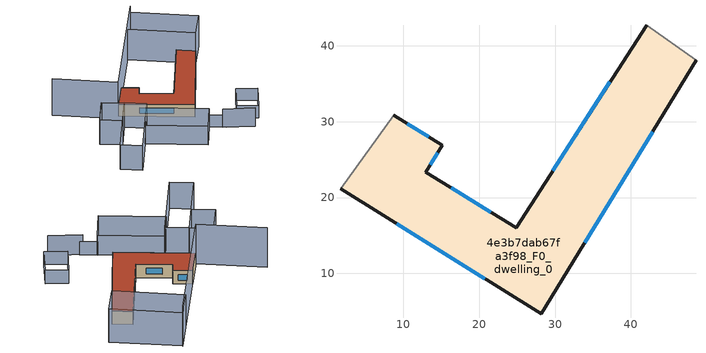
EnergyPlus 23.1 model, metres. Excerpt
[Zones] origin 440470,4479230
4e3b7dab67fa3f98_F0_dwelling_0
 floor ground (EU_floor_Construction): 48.57,38.08 28.16,4.65 1.7,21.19 8.71,30.83 15.11,26.9 12.95,23.35 24.89,16.03 42.05,42.75 z0
 wall outside (EU_wall_Construction): 42.05,42.75 24.89,16.03 12.95,23.35 15.11,26.9 8.71,30.83 / 1.7,21.19 28.16,4.65 48.57,38.08 z0:6
 wall adiabatic (EU_wall_Construction): 48.57,38.08 42.05,42.75 / 8.71,30.83 1.7,21.19 z0:6
 window (EU_Window_Construction): 13.31,28 10.5,29.72 / 13.56,24.35 14.5,25.9 / 21.54,18.09 16.31,21.3 / 37.23,35.25 29.71,23.54 / 33.89,14.04 42.84,28.69 / 9.13,16.54 20.73,9.3 z1.69:4.31
 roof outside (EU_roof_Construction): 28.16,4.65 48.57,38.08 42.05,42.75 24.89,16.03 12.95,23.35 15.11,26.9 8.71,30.83 1.7,21.19 z6
shading: 33.91,-7.45 45.76,-13.54 / 7.83,9.36 29.38,-4.4 / 29.38,-4.4 22.44,-15.26 / 22.44,-15.26 0.9,-1.51 / 0.9,-1.51 7.83,9.36 z0:9; 29.41,-4.22 35.17,-8.11 / 42.28,-4.73 48.28,6.3 / 48.28,6.3 56.11,2.04 / 56.11,2.04 50.11,-8.99 / 50.11,-8.99 42.28,-4.73 z0:6; -8.4,17.7 -15.08,7.82 / -17.38,-12.04 -0.38,13.09 / -0.38,13.09 7.24,7.93 / 7.24,7.93 -9.75,-17.19 / -9.75,-17.19 -17.38,-12.04 / -0.53,12.8 -7.51,2.56 / -7.51,2.56 -15.2,7.8 / -15.2,7.8 -8.22,18.04 / -8.22,18.04 -0.53,12.8 z0:12; 33.22,64.45 0.68,19.76 / 0.68,19.76 -21.04,35.58 z0:18; 33.15,64.35 55.72,47.84 / 55.72,47.84 48.52,38.01 / 48.52,38.01 25.96,54.52 / 25.96,54.52 33.15,64.35 z0:15
[Building]
EU S2 Campaign: North Axis=0; Terrain=City; Solar Distribution=FullExterior
[Site:Location]
Madrid: Latitude=40.5; Longitude=-3.5; Time Zone=1; Elevation=609
[SizingPeriod:WeatherFileDays]
AnnualSizingPeriod: Begin Month=1; Begin Day of Month=1; End Month=12; End Day of Month=31; Day of Week for Start Day=Monday; Use Weather File Daylight Saving Period=No; Use Weather File Rain and Snow Indicators=No
[MATERIAL]
EU_InternalMass_Material: Roughness=MediumRough; Thickness=0.1; Conductivity=1; Density=1800; Specific Heat=900; Thermal Absorptance=0.9; Solar Absorptance=0.7; Visible Absorptance=0.7
[MATERIAL:NOMASS] Roughness=MediumRough; Thermal Absorptance=0.9; Solar Absorptance=0.7; Visible Absorptance=0.7
Name | Thermal Resistance
EU_wall_NoMass; EU_roof_NoMass | 2.16768
EU_floor_NoMass | 1.14339
[WINDOWMATERIAL:SIMPLEGLAZINGSYSTEM]
EU_Window_SimpleGlazing: UFactor=3.23888; Solar Heat Gain Coefficient=0.85; Visible Transmittance=0.85
[CONSTRUCTION]
EU_wall_Construction: EU_wall_NoMass
EU_roof_Construction: EU_roof_NoMass
EU_floor_Construction: EU_floor_NoMass
EU_InternalMass_Construction: EU_InternalMass_Material
EU_Window_Construction: EU_Window_SimpleGlazing
[ZONE]
4e3b7dab67fa3f98_F0_dwelling_0: Type=1; Multiplier=1; Ceiling Height=autocalculate; Volume=3227.13; Floor Area=autocalculate; Part of Total Floor Area=Yes
[INTERNALMASS]
4e3b7dab67fa3f98_F0_dwelling_0_EU_InternalMass: Construction=EU_InternalMass_Construction; Zone or ZoneList=4e3b7dab67fa3f98_F0_dwelling_0; Surface Area=537.856
[OTHEREQUIPMENT]
EU_Step8_InternalGain_4e3b7dab67fa3f98_F0_dwelling_0_f000: Fuel Type=Electricity; Zone or ZoneList or Space or SpaceList=4e3b7dab67fa3f98_F0_dwelling_0; Schedule=EU_Step8_GainSchedule_4e3b7dab67fa3f98_F0_dwelling_0_f000; Design Level Calculation Method=Watts/Area; Power per Zone Floor Area=1; Fraction Latent=0; Fraction Radiant=0; Fraction Lost=0; Carbon Dioxide Generation Rate=0; EndUse Subcategory=EU_Step8_InternalGains
[ZONEVENTILATION:DESIGNFLOWRATE]
EU_ConstantAir_4e3b7dab67fa3f98_F0_dwelling_0: Zone or ZoneList or Space or SpaceList=4e3b7dab67fa3f98_F0_dwelling_0; Schedule=EU_AlwaysOn; Design Flow Rate Calculation Method=AirChanges/Hour; Air Changes per Hour=0.480546; Ventilation Type=Natural; Fan Pressure Rise=0; Fan Total Efficiency=1; Constant Term Coefficient=1; Temperature Term Coefficient=0; Velocity Term Coefficient=0; Velocity Squared Term Coefficient=0; Minimum Indoor Temperature=-100; Maximum Indoor Temperature=100; Delta Temperature=-100; Minimum Outdoor Temperature=-100; Maximum Outdoor Temperature=100; Maximum Wind Speed=40
[HVACTEMPLATE:THERMOSTAT]
EU_HeatOnly_4e3b7dab67fa3f98_F0_dwelling_0: Constant Heating Setpoint=20; Constant Cooling Setpoint=50
[HVACTEMPLATE:ZONE:IDEALLOADSAIRSYSTEM]
4e3b7dab67fa3f98_F0_dwelling_0: Template Thermostat=EU_HeatOnly_4e3b7dab67fa3f98_F0_dwelling_0; System Availability Schedule=EU_AlwaysOn; Maximum Heating Supply Air Temperature=50; Minimum Cooling Supply Air Temperature=13; Maximum Heating Supply Air Humidity Ratio=0.0156; Minimum Cooling Supply Air Humidity Ratio=0.0077; Heating Limit=NoLimit; Cooling Limit=NoLimit; Heating Availability Schedule=EU_AlwaysOn; Cooling Availability Schedule=EU_CoolingOff; Dehumidification Control Type=ConstantSensibleHeatRatio; Cooling Sensible Heat Ratio=0.7; Dehumidification Setpoint=60; Humidification Control Type=None; Humidification Setpoint=30; Outdoor Air Method=None; Outdoor Air Flow Rate per Person=0.00944; Outdoor Air Flow Rate per Zone Floor Area=0; Outdoor Air Flow Rate per Zone=0; Demand Controlled Ventilation Type=None; Outdoor Air Economizer Type=NoEconomizer; Heat Recovery Type=None; Sensible Heat Recovery Effectiveness=0.7; Latent Heat Recovery Effectiveness=0.65
[SIZING:ZONE]
4e3b7dab67fa3f98_F0_dwelling_0: Zone Cooling Design Supply Air Temperature Input Method=SupplyAirTemperature; Zone Cooling Design Supply Air Temperature=13; Zone Heating Design Supply Air Temperature Input Method=SupplyAirTemperature; Zone Heating Design Supply Air Temperature=50; Zone Cooling Design Supply Air Humidity Ratio=0.008; Zone Heating Design Supply Air Humidity Ratio=0.008; Cooling Design Air Flow Method=DesignDay; Cooling Design Air Flow Rate=0; Cooling Minimum Air Flow per Zone Floor Area=0.000762; Cooling Minimum Air Flow=0; Cooling Minimum Air Flow Fraction=0.2; Heating Design Air Flow Method=DesignDay; Heating Design Air Flow Rate=0; Heating Maximum Air Flow per Zone Floor Area=0.002032; Heating Maximum Air Flow=0.141576; Heating Maximum Air Flow Fraction=0.3; Account for Dedicated Outdoor Air System=No; Dedicated Outdoor Air System Control Strategy=NeutralSupplyAir; Dedicated Outdoor Air Low Setpoint Temperature for Design=autosize; Dedicated Outdoor Air High Setpoint Temperature for Design=autosize; Zone Load Sizing Method=Sensible Load Only No Latent Load; Zone Latent Cooling Design Supply Air Humidity Ratio Input Method=HumidityRatioDifference; Zone Cooling Design Supply Air Humidity Ratio Difference=0.005; Zone Latent Heating Design Supply Air Humidity Ratio Input Method=HumidityRatioDifference; Zone Humidification Design Supply Air Humidity Ratio Difference=0.005
[SCHEDULE:CONSTANT]
Name | Hourly Value
EU_AlwaysOn | 1
EU_CoolingOff | 0
[SCHEDULE:FILE]
EU_Step8_GainSchedule_4e3b7dab67fa3f98_F0_dwelling_0_f000: File=../../schedules/4e3b7dab67fa3f98/4e3b7dab67fa3f98_F0_dwelling_0_f000_gain.csv; Column Number=1; Rows to Skip at Top=0; Number of Hours of Data=8760; Column Separator=Comma; Interpolate to Timestep=No; Minutes per Item=60; Adjust Schedule for Daylight Savings=Yes
